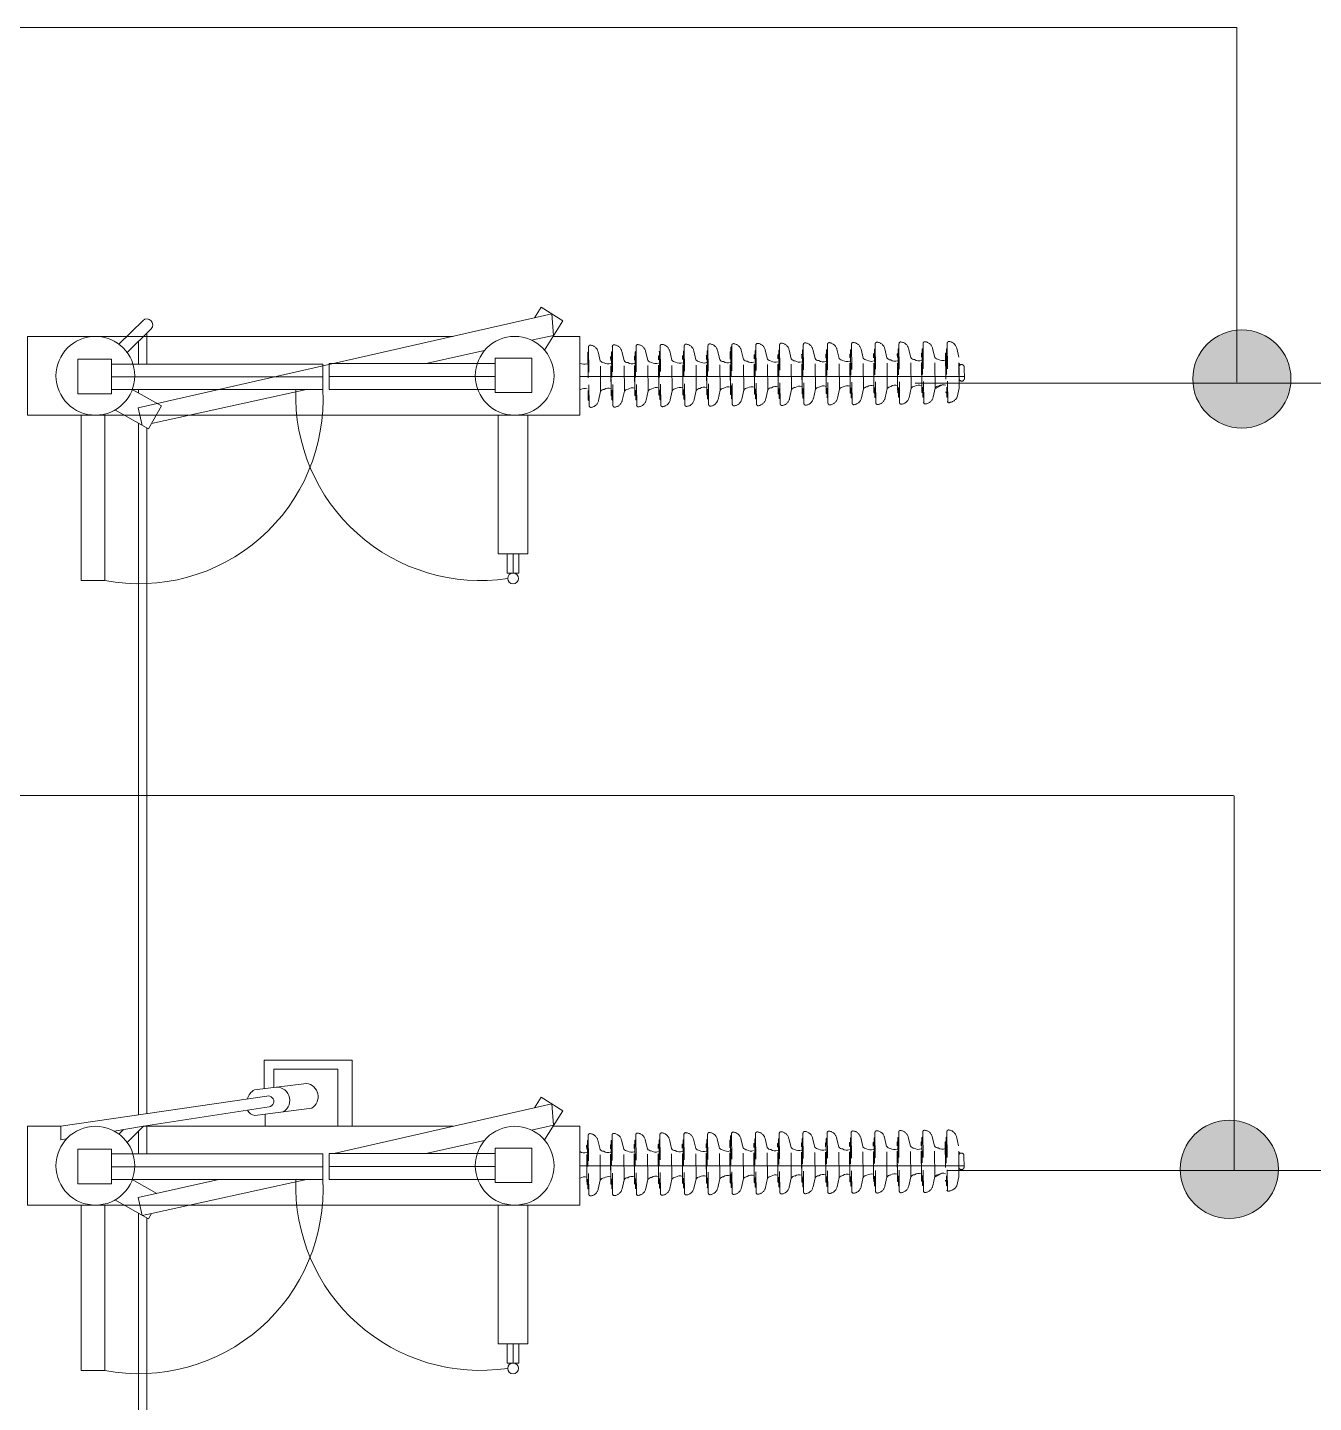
# Model space of a CAD drawing. Header units: inches. Extents: x 3989 to 4711, y 2881 to 3348.
# Drawn here: x 4265.39 to 4290.75, y 3042.02 to 3069.14 of the extents above; entities that cross this region are included whole.
import ezdxf

# ---------------------------------------------------------------- set-up
doc = ezdxf.new("R2010")
doc.units = ezdxf.units.IN
doc.header["$MEASUREMENT"] = 0
doc.linetypes.add('DASHED', pattern=[0.75, 0.5, -0.25])
doc.layers.add('COTAS', color=4, linetype='Continuous')
doc.layers.add('medidas', color=3, linetype='Continuous')

# ---------------------------------------------------------------- blocks, each defined once
blk = doc.blocks.new('*U13')
at = {"color": 0, "linetype": 'DASHED', "lineweight": 0}
for p, q in [((-210.111, -90.299), (-210.155, -90.478)), ((-209.923, -90.203), (-209.935, -91.363)), ((-209.923, -90.209), (-209.935, -91.369)), ((-209.907, -90.321), (-209.917, -91.258)), ((-209.636, -90.304), (-209.68, -90.483)), ((-209.448, -90.208), (-209.46, -91.368)), ((-209.441, -90.311), (-209.449, -90.31)), ((-209.432, -90.319), (-209.441, -91.256)), ((-209.161, -90.308), (-209.204, -90.487)), ((-208.973, -90.212), (-208.985, -91.372)), ((-208.965, -90.315), (-208.974, -90.315)), ((-208.957, -90.324), (-208.966, -91.261)), ((-208.692, -90.313), (-208.736, -90.492)), ((-208.505, -90.217), (-208.516, -91.377)), ((-208.497, -90.32), (-208.506, -90.32)), ((-208.224, -90.318), (-208.268, -90.497)), ((-208.036, -90.222), (-208.048, -91.382)), ((-207.749, -90.323), (-207.793, -90.502)), ((-207.561, -90.227), (-207.573, -91.387)), ((-207.086, -90.231), (-207.098, -91.391)), ((-206.618, -90.236), (-206.63, -91.396)), ((-206.15, -90.241), (-206.161, -91.401)), ((-206.15, -90.241), (-206.161, -91.401)), ((-205.675, -90.246), (-205.686, -91.405)), ((-205.675, -90.246), (-205.686, -91.405)), ((-205.666, -90.277), (-205.675, -90.277)), ((-205.658, -90.286), (-205.667, -91.223)), ((-205.206, -90.251), (-205.218, -91.411)), ((-204.738, -90.255), (-204.75, -91.415)), ((-204.263, -90.26), (-204.275, -91.42)), ((-203.788, -90.265), (-203.8, -91.425)), ((-203.32, -90.27), (-203.331, -91.43)), ((-202.851, -90.275), (-202.863, -91.434)), ((-210.161, -91.09), (-210.155, -90.478)), ((-209.891, -90.409), (-209.898, -91.17)), ((-209.686, -91.088), (-209.68, -90.483)), ((-209.424, -90.399), (-209.433, -90.399)), ((-209.422, -91.084), (-209.416, -90.479)), ((-209.211, -91.092), (-209.204, -90.487)), ((-208.949, -90.403), (-208.958, -90.403)), ((-208.947, -91.088), (-208.941, -90.483)), ((-208.742, -91.097), (-208.736, -90.492)), ((-208.489, -90.329), (-208.498, -91.266)), ((-208.481, -90.408), (-208.489, -90.408)), ((-208.479, -91.093), (-208.473, -90.488)), ((-208.274, -91.102), (-208.268, -90.497)), ((-208.029, -90.325), (-208.038, -90.325)), ((-208.02, -90.334), (-208.03, -91.271)), ((-208.012, -90.413), (-208.021, -90.413)), ((-208.011, -91.098), (-208.005, -90.493)), ((-207.799, -91.107), (-207.793, -90.502)), ((-207.554, -90.33), (-207.562, -90.33)), ((-207.545, -90.338), (-207.555, -91.275)), ((-207.537, -90.418), (-207.546, -90.418)), ((-207.536, -91.103), (-207.53, -90.498)), ((-207.324, -91.111), (-207.318, -90.506)), ((-207.274, -90.327), (-207.318, -90.506)), ((-207.079, -90.334), (-207.087, -90.334)), ((-207.07, -90.343), (-207.08, -91.28)), ((-207.062, -90.423), (-207.071, -90.422)), ((-207.061, -91.107), (-207.054, -90.502)), ((-206.855, -91.117), (-206.849, -90.511)), ((-206.806, -90.333), (-206.849, -90.511)), ((-206.61, -90.339), (-206.619, -90.339)), ((-206.602, -90.348), (-206.611, -91.285)), ((-206.594, -90.428), (-206.603, -90.428)), ((-206.592, -91.113), (-206.586, -90.508)), ((-206.387, -91.121), (-206.381, -90.516)), ((-206.337, -90.337), (-206.381, -90.516)), ((-206.142, -90.344), (-206.151, -90.344)), ((-206.134, -90.353), (-206.143, -91.29)), ((-206.134, -90.353), (-206.143, -91.29)), ((-206.124, -91.117), (-206.118, -90.512)), ((-205.912, -91.126), (-205.906, -90.521)), ((-205.862, -90.342), (-205.906, -90.521)), ((-205.658, -90.357), (-205.668, -91.294)), ((-205.649, -91.122), (-205.643, -90.517)), ((-205.444, -91.131), (-205.438, -90.526)), ((-205.394, -90.347), (-205.438, -90.526)), ((-205.199, -90.354), (-205.207, -90.353)), ((-205.19, -90.362), (-205.2, -91.299)), ((-205.182, -90.442), (-205.191, -90.442)), ((-205.181, -91.127), (-205.174, -90.522)), ((-204.976, -91.136), (-204.969, -90.531)), ((-204.926, -90.352), (-204.969, -90.531)), ((-204.73, -90.358), (-204.739, -90.358)), ((-204.722, -90.367), (-204.731, -91.304)), ((-204.714, -90.447), (-204.723, -90.447)), ((-204.712, -91.132), (-204.706, -90.527)), ((-204.5, -91.14), (-204.494, -90.535)), ((-204.451, -90.356), (-204.494, -90.535)), ((-204.255, -90.363), (-204.264, -90.363)), ((-204.247, -90.372), (-204.256, -91.309)), ((-204.239, -90.452), (-204.248, -90.451)), ((-204.237, -91.136), (-204.231, -90.531)), ((-204.025, -91.145), (-204.019, -90.54)), ((-203.976, -90.361), (-204.019, -90.54)), ((-203.78, -90.368), (-203.789, -90.368)), ((-203.772, -90.376), (-203.781, -91.313)), ((-203.764, -90.456), (-203.772, -90.456)), ((-203.762, -91.141), (-203.756, -90.536)), ((-203.557, -91.15), (-203.551, -90.545)), ((-203.507, -90.366), (-203.551, -90.545)), ((-203.312, -90.373), (-203.321, -90.373)), ((-203.303, -90.381), (-203.313, -91.318)), ((-203.296, -90.461), (-203.304, -90.461)), ((-203.294, -91.146), (-203.288, -90.541)), ((-203.089, -91.155), (-203.083, -90.55)), ((-203.039, -90.371), (-203.083, -90.55)), ((-202.844, -90.377), (-202.852, -90.377)), ((-202.835, -90.386), (-202.845, -91.323)), ((-210.26, -90.681), (-210.262, -90.904)), ((-210.157, -90.682), (-210.159, -90.906)), ((-209.894, -90.678), (-209.896, -90.902)), ((-209.418, -90.676), (-209.421, -90.9)), ((-208.943, -90.681), (-208.945, -90.904)), ((-208.475, -90.686), (-208.477, -90.909)), ((-208.007, -90.691), (-208.009, -90.914)), ((-207.532, -90.695), (-207.534, -90.919)), ((-207.056, -90.7), (-207.059, -90.923)), ((-206.588, -90.705), (-206.59, -90.928)), ((-206.12, -90.71), (-206.122, -90.933)), ((-205.645, -90.714), (-205.647, -90.938)), ((-205.176, -90.719), (-205.179, -90.943)), ((-204.708, -90.724), (-204.71, -90.948)), ((-204.233, -90.729), (-204.235, -90.952)), ((-203.758, -90.733), (-203.76, -90.957)), ((-203.29, -90.738), (-203.292, -90.962)), ((-210.121, -91.269), (-210.161, -91.09)), ((-209.646, -91.268), (-209.686, -91.088)), ((-209.171, -91.272), (-209.211, -91.092)), ((-208.702, -91.277), (-208.742, -91.097)), ((-208.234, -91.282), (-208.274, -91.102)), ((-207.759, -91.287), (-207.799, -91.107)), ((-207.284, -91.291), (-207.324, -91.111)), ((-206.815, -91.296), (-206.855, -91.117)), ((-206.347, -91.301), (-206.387, -91.121)), ((-205.872, -91.305), (-205.912, -91.126)), ((-205.404, -91.311), (-205.444, -91.131)), ((-204.936, -91.315), (-204.976, -91.136)), ((-209.925, -91.267), (-209.934, -91.267)), ((-209.907, -91.179), (-209.916, -91.179)), ((-209.45, -91.265), (-209.459, -91.265)), ((-209.432, -91.177), (-209.441, -91.177)), ((-208.975, -91.269), (-208.984, -91.269)), ((-208.957, -91.181), (-208.966, -91.181)), ((-208.507, -91.274), (-208.515, -91.274)), ((-208.489, -91.186), (-208.497, -91.186)), ((-208.039, -91.279), (-208.047, -91.279)), ((-208.02, -91.191), (-208.029, -91.191)), ((-207.563, -91.284), (-207.572, -91.284)), ((-207.545, -91.196), (-207.554, -91.196)), ((-207.088, -91.288), (-207.097, -91.288)), ((-207.07, -91.2), (-207.079, -91.2)), ((-206.62, -91.294), (-206.629, -91.293)), ((-206.602, -91.206), (-206.61, -91.205)), ((-206.152, -91.298), (-206.16, -91.298)), ((-206.134, -91.21), (-206.142, -91.21)), ((-205.677, -91.303), (-205.685, -91.303)), ((-205.658, -91.215), (-205.667, -91.215)), ((-205.208, -91.308), (-205.217, -91.308)), ((-205.19, -91.22), (-205.199, -91.22)), ((-204.74, -91.313), (-204.749, -91.313)), ((-204.722, -91.225), (-204.731, -91.225)), ((-204.46, -91.32), (-204.5, -91.14)), ((-204.265, -91.317), (-204.274, -91.317)), ((-204.247, -91.229), (-204.255, -91.229)), ((-203.985, -91.325), (-204.025, -91.145)), ((-203.79, -91.322), (-203.798, -91.322)), ((-203.772, -91.234), (-203.78, -91.234)), ((-203.517, -91.33), (-203.557, -91.15)), ((-203.322, -91.327), (-203.33, -91.327)), ((-203.303, -91.239), (-203.312, -91.239)), ((-203.049, -91.334), (-203.089, -91.155)), ((-202.853, -91.332), (-202.862, -91.332)), ((-202.835, -91.244), (-202.844, -91.244)), ((-209.917, -105.758), (-209.929, -106.918)), ((-209.918, -105.764), (-209.929, -106.924)), ((-209.442, -105.763), (-209.454, -106.923)), ((-208.967, -105.767), (-208.979, -106.927)), ((-208.499, -105.772), (-208.511, -106.932)), ((-208.031, -105.777), (-208.042, -106.937)), ((-207.556, -105.782), (-207.567, -106.942)), ((-210.155, -106.645), (-210.149, -106.033)), ((-210.105, -105.854), (-210.149, -106.033)), ((-209.901, -105.876), (-209.911, -106.813)), ((-209.885, -105.964), (-209.893, -106.725)), ((-209.68, -106.643), (-209.674, -106.038)), ((-209.63, -105.859), (-209.674, -106.038)), ((-209.435, -105.866), (-209.443, -105.865)), ((-209.426, -105.874), (-209.436, -106.811)), ((-209.418, -105.954), (-209.427, -105.954)), ((-209.417, -106.639), (-209.41, -106.034)), ((-209.205, -106.647), (-209.199, -106.042)), ((-209.155, -105.863), (-209.199, -106.042)), ((-208.96, -105.87), (-208.968, -105.87)), ((-208.951, -105.879), (-208.961, -106.816)), ((-208.943, -105.958), (-208.952, -105.958)), ((-208.941, -106.643), (-208.935, -106.038)), ((-208.736, -106.652), (-208.73, -106.047)), ((-208.687, -105.868), (-208.73, -106.047)), ((-208.491, -105.875), (-208.5, -105.875)), ((-208.483, -105.884), (-208.492, -106.821)), ((-208.475, -105.963), (-208.484, -105.963)), ((-208.473, -106.648), (-208.467, -106.043)), ((-208.268, -106.657), (-208.262, -106.052)), ((-208.218, -105.873), (-208.262, -106.052)), ((-208.023, -105.88), (-208.032, -105.88)), ((-208.015, -105.889), (-208.024, -106.826)), ((-208.007, -105.968), (-208.015, -105.968)), ((-208.005, -106.653), (-207.999, -106.048)), ((-207.743, -105.878), (-207.787, -106.057)), ((-207.548, -105.885), (-207.557, -105.885)), ((-207.539, -105.893), (-207.549, -106.83)), ((-207.532, -105.973), (-207.54, -105.973)), ((-207.53, -106.658), (-207.524, -106.053)), ((-207.268, -105.882), (-207.312, -106.061)), ((-207.08, -105.786), (-207.092, -106.946)), ((-207.073, -105.889), (-207.081, -105.889)), ((-207.064, -105.898), (-207.074, -106.835)), ((-207.056, -105.978), (-207.065, -105.977)), ((-206.8, -105.888), (-206.844, -106.066)), ((-206.612, -105.791), (-206.624, -106.951)), ((-206.605, -105.894), (-206.613, -105.894)), ((-206.596, -105.903), (-206.605, -106.84)), ((-206.588, -105.983), (-206.597, -105.983)), ((-206.332, -105.892), (-206.375, -106.071)), ((-206.144, -105.796), (-206.156, -106.956)), ((-206.144, -105.796), (-206.156, -106.956)), ((-206.136, -105.899), (-206.145, -105.899)), ((-206.128, -105.908), (-206.137, -106.845)), ((-206.128, -105.908), (-206.137, -106.845)), ((-205.857, -105.897), (-205.9, -106.076)), ((-205.669, -105.801), (-205.681, -106.96)), ((-205.669, -105.801), (-205.681, -106.96)), ((-205.66, -105.832), (-205.669, -105.832)), ((-205.653, -105.912), (-205.662, -106.849)), ((-205.652, -105.841), (-205.661, -106.778)), ((-205.388, -105.902), (-205.432, -106.081)), ((-205.2, -105.806), (-205.212, -106.966)), ((-205.193, -105.909), (-205.202, -105.908)), ((-205.184, -105.917), (-205.194, -106.854)), ((-205.177, -105.997), (-205.185, -105.997)), ((-204.92, -105.907), (-204.964, -106.086)), ((-204.732, -105.81), (-204.744, -106.97)), ((-204.725, -105.913), (-204.733, -105.913)), ((-204.716, -105.922), (-204.726, -106.859)), ((-204.708, -106.002), (-204.717, -106.002)), ((-204.445, -105.911), (-204.489, -106.09)), ((-204.257, -105.815), (-204.269, -106.975)), ((-204.249, -105.918), (-204.258, -105.918)), ((-204.241, -105.927), (-204.25, -106.864)), ((-204.233, -106.006), (-204.242, -106.006)), ((-203.97, -105.916), (-204.013, -106.095)), ((-203.782, -105.82), (-203.794, -106.98)), ((-203.774, -105.923), (-203.783, -105.923)), ((-203.766, -105.931), (-203.775, -106.868)), ((-203.758, -106.011), (-203.767, -106.011)), ((-203.501, -105.921), (-203.545, -106.1)), ((-203.314, -105.825), (-203.325, -106.985)), ((-203.306, -105.928), (-203.315, -105.928)), ((-203.298, -105.936), (-203.307, -106.873)), ((-203.29, -106.016), (-203.298, -106.016)), ((-203.033, -105.926), (-203.077, -106.105)), ((-202.845, -105.83), (-202.857, -106.989)), ((-202.838, -105.932), (-202.846, -105.932)), ((-202.829, -105.941), (-202.839, -106.878)), ((-202.821, -106.021), (-202.83, -106.021)), ((-210.254, -106.236), (-210.257, -106.459)), ((-210.151, -106.237), (-210.153, -106.46)), ((-209.888, -106.233), (-209.89, -106.457)), ((-209.412, -106.231), (-209.415, -106.455)), ((-208.937, -106.236), (-208.94, -106.459)), ((-208.469, -106.241), (-208.471, -106.464)), ((-208.001, -106.245), (-208.003, -106.469)), ((-207.793, -106.662), (-207.787, -106.057)), ((-207.526, -106.25), (-207.528, -106.474)), ((-207.318, -106.666), (-207.312, -106.061)), ((-207.055, -106.662), (-207.049, -106.057)), ((-207.051, -106.255), (-207.053, -106.478)), ((-206.85, -106.672), (-206.844, -106.066)), ((-206.586, -106.668), (-206.58, -106.062)), ((-206.582, -106.26), (-206.585, -106.483)), ((-206.381, -106.676), (-206.375, -106.071)), ((-206.118, -106.672), (-206.112, -106.067)), ((-206.114, -106.265), (-206.116, -106.488)), ((-205.906, -106.681), (-205.9, -106.076)), ((-205.643, -106.677), (-205.637, -106.072)), ((-205.639, -106.269), (-205.641, -106.493)), ((-205.438, -106.686), (-205.432, -106.081)), ((-205.175, -106.682), (-205.169, -106.077)), ((-205.171, -106.274), (-205.173, -106.498)), ((-204.97, -106.691), (-204.964, -106.086)), ((-204.707, -106.687), (-204.7, -106.082)), ((-204.702, -106.279), (-204.705, -106.503)), ((-204.495, -106.695), (-204.489, -106.09)), ((-204.231, -106.691), (-204.225, -106.086)), ((-204.227, -106.284), (-204.23, -106.507)), ((-204.019, -106.7), (-204.013, -106.095)), ((-203.756, -106.696), (-203.75, -106.091)), ((-203.752, -106.288), (-203.754, -106.512)), ((-203.551, -106.705), (-203.545, -106.1)), ((-203.288, -106.701), (-203.282, -106.096)), ((-203.284, -106.293), (-203.286, -106.517)), ((-203.083, -106.71), (-203.077, -106.105)), ((-202.82, -106.706), (-202.814, -106.101)), ((-202.816, -106.298), (-202.818, -106.522)), ((-210.115, -106.824), (-210.155, -106.645)), ((-209.92, -106.822), (-209.928, -106.822)), ((-209.901, -106.734), (-209.91, -106.734)), ((-209.64, -106.823), (-209.68, -106.643)), ((-209.444, -106.82), (-209.453, -106.82)), ((-209.426, -106.732), (-209.435, -106.732)), ((-209.165, -106.827), (-209.205, -106.647)), ((-208.969, -106.824), (-208.978, -106.824)), ((-208.951, -106.736), (-208.96, -106.736)), ((-208.696, -106.832), (-208.736, -106.652)), ((-208.501, -106.829), (-208.51, -106.829)), ((-208.483, -106.741), (-208.491, -106.741)), ((-208.228, -106.837), (-208.268, -106.657)), ((-208.033, -106.834), (-208.041, -106.834)), ((-208.015, -106.746), (-208.023, -106.746)), ((-207.753, -106.842), (-207.793, -106.662)), ((-207.558, -106.839), (-207.566, -106.839)), ((-207.539, -106.751), (-207.548, -106.751)), ((-207.278, -106.846), (-207.318, -106.666)), ((-207.082, -106.843), (-207.091, -106.843)), ((-207.064, -106.755), (-207.073, -106.755)), ((-206.81, -106.851), (-206.85, -106.672)), ((-206.614, -106.849), (-206.623, -106.848)), ((-206.596, -106.761), (-206.605, -106.76)), ((-206.341, -106.856), (-206.381, -106.676)), ((-206.146, -106.853), (-206.155, -106.853)), ((-206.128, -106.765), (-206.136, -106.765)), ((-205.866, -106.86), (-205.906, -106.681)), ((-205.671, -106.858), (-205.679, -106.858)), ((-205.653, -106.77), (-205.661, -106.77)), ((-205.398, -106.866), (-205.438, -106.686)), ((-205.203, -106.863), (-205.211, -106.863)), ((-205.184, -106.775), (-205.193, -106.775)), ((-204.93, -106.87), (-204.97, -106.691)), ((-204.734, -106.868), (-204.743, -106.868)), ((-204.716, -106.78), (-204.725, -106.78)), ((-204.455, -106.875), (-204.495, -106.695)), ((-204.241, -106.784), (-204.25, -106.784)), ((-203.979, -106.88), (-204.019, -106.7)), ((-203.766, -106.789), (-203.774, -106.789)), ((-203.511, -106.885), (-203.551, -106.705)), ((-203.298, -106.794), (-203.306, -106.794)), ((-203.043, -106.889), (-203.083, -106.71)), ((-202.829, -106.799), (-202.838, -106.799)), ((-204.259, -106.872), (-204.268, -106.872)), ((-203.784, -106.877), (-203.793, -106.877)), ((-203.316, -106.882), (-203.324, -106.882)), ((-202.848, -106.887), (-202.856, -106.887))]:
    blk.add_line(p, q, dxfattribs=at)
at = {"color": 0, "lineweight": 0}
for p, q in [((-209.416, -90.408), (-209.416, -90.479)), ((-208.94, -90.412), (-208.941, -90.483)), ((-208.472, -90.417), (-208.473, -90.488)), ((-208.004, -90.422), (-208.005, -90.493)), ((-207.529, -90.427), (-207.53, -90.498)), ((-207.054, -90.431), (-207.054, -90.502)), ((-206.585, -90.436), (-206.586, -90.508)), ((-206.117, -90.441), (-206.118, -90.512)), ((-205.642, -90.446), (-205.643, -90.517)), ((-205.641, -90.374), (-205.642, -90.446)), ((-205.174, -90.451), (-205.174, -90.522)), ((-204.705, -90.455), (-204.706, -90.527)), ((-204.23, -90.46), (-204.231, -90.531)), ((-203.755, -90.465), (-203.756, -90.536)), ((-203.287, -90.47), (-203.288, -90.541)), ((-209.832, -91.021), (-209.683, -91.1)), ((-209.422, -91.084), (-209.423, -91.168)), ((-208.947, -91.088), (-208.948, -91.173)), ((-208.479, -91.093), (-208.48, -91.178)), ((-208.011, -91.098), (-208.012, -91.183)), ((-207.536, -91.103), (-207.537, -91.187)), ((-207.061, -91.107), (-207.061, -91.192)), ((-206.592, -91.113), (-206.593, -91.197)), ((-206.124, -91.117), (-206.125, -91.202)), ((-205.649, -91.122), (-205.65, -91.206)), ((-205.181, -91.127), (-205.181, -91.211)), ((-204.712, -91.132), (-204.713, -91.216)), ((-204.237, -91.136), (-204.238, -91.221)), ((-203.762, -91.141), (-203.763, -91.225)), ((-203.294, -91.146), (-203.295, -91.23)), ((-209.41, -105.963), (-209.41, -106.034)), ((-208.935, -105.967), (-208.935, -106.038)), ((-208.466, -105.972), (-208.467, -106.043)), ((-207.998, -105.977), (-207.999, -106.048)), ((-207.523, -105.982), (-207.524, -106.053)), ((-207.048, -105.986), (-207.049, -106.057)), ((-206.58, -105.991), (-206.58, -106.062)), ((-206.111, -105.996), (-206.112, -106.067)), ((-205.636, -106.001), (-205.637, -106.072)), ((-205.635, -105.929), (-205.636, -106.001)), ((-205.168, -106.006), (-205.169, -106.077)), ((-204.7, -106.01), (-204.7, -106.082)), ((-204.225, -106.015), (-204.225, -106.086)), ((-203.749, -106.02), (-203.75, -106.091)), ((-203.281, -106.025), (-203.282, -106.096)), ((-202.813, -106.03), (-202.814, -106.101)), ((-209.826, -106.576), (-209.677, -106.655)), ((-209.417, -106.639), (-209.417, -106.723)), ((-208.941, -106.643), (-208.942, -106.728)), ((-208.473, -106.648), (-208.474, -106.733)), ((-208.005, -106.653), (-208.006, -106.738)), ((-207.53, -106.658), (-207.531, -106.742)), ((-207.055, -106.662), (-207.056, -106.747)), ((-206.586, -106.668), (-206.587, -106.752)), ((-206.118, -106.672), (-206.119, -106.757)), ((-205.643, -106.677), (-205.644, -106.761)), ((-205.175, -106.682), (-205.176, -106.766)), ((-204.707, -106.687), (-204.707, -106.771)), ((-204.231, -106.691), (-204.232, -106.776)), ((-203.756, -106.696), (-203.757, -106.78)), ((-203.288, -106.701), (-203.289, -106.785)), ((-202.82, -106.706), (-202.821, -106.79))]:
    blk.add_line(p, q, dxfattribs=at)
for points in [[(-210.177, -90.633), (-210.156, -90.594)], [(-210.171, -106.188), (-210.15, -106.149)]]:
    blk.add_lwpolyline(points, dxfattribs=at)
at = {"color": 0, "linetype": 'DASHED', "lineweight": 0}
for centre, radius, start, end in [((-209.943, -90.34), 0.173, 96.1367, 166.2887), ((-209.958, -90.203), 0.0346, 359.4188, 96.1367), ((-209.916, -90.32), 0.00864, 359.4188, 89.4188), ((-209.468, -90.345), 0.173, 96.1367, 166.2887), ((-209.483, -90.207), 0.0346, 359.4188, 96.1367), ((-209.441, -90.319), 0.00864, 359.4188, 89.4188), ((-208.993, -90.349), 0.173, 96.1367, 166.2887), ((-209.008, -90.212), 0.0346, 359.4188, 96.1367), ((-208.965, -90.324), 0.00864, 359.4188, 89.4188), ((-208.525, -90.354), 0.173, 96.1367, 166.2887), ((-208.539, -90.217), 0.0346, 359.4188, 96.1367), ((-208.497, -90.329), 0.00864, 359.4188, 89.4188), ((-208.056, -90.359), 0.173, 96.1367, 166.2887), ((-208.071, -90.222), 0.0346, 359.4188, 96.1367), ((-207.581, -90.364), 0.173, 96.1367, 166.2887), ((-207.596, -90.226), 0.0346, 359.4188, 96.1367), ((-207.106, -90.368), 0.173, 96.1367, 166.2887), ((-207.121, -90.231), 0.0346, 359.4188, 96.1367), ((-206.638, -90.374), 0.173, 96.1367, 166.2887), ((-206.653, -90.236), 0.0346, 359.4188, 96.1367), ((-206.169, -90.378), 0.173, 96.1367, 166.2887), ((-206.184, -90.241), 0.0346, 359.4188, 96.1367), ((-205.694, -90.383), 0.173, 96.1367, 166.2887), ((-205.709, -90.245), 0.0346, 359.4188, 96.1367), ((-205.666, -90.286), 0.00864, 359.4188, 89.4188), ((-205.226, -90.388), 0.173, 96.1367, 166.2887), ((-205.241, -90.25), 0.0346, 359.4188, 96.1367), ((-204.758, -90.393), 0.173, 96.1367, 166.2887), ((-204.773, -90.255), 0.0346, 359.4188, 96.1367), ((-204.283, -90.397), 0.173, 96.1367, 166.2887), ((-204.297, -90.26), 0.0346, 359.4188, 96.1367), ((-203.808, -90.402), 0.173, 96.1367, 166.2887), ((-203.822, -90.264), 0.0346, 359.4188, 96.1367), ((-203.339, -90.407), 0.173, 96.1367, 166.2887), ((-203.354, -90.269), 0.0346, 359.4188, 96.1367), ((-202.871, -90.412), 0.173, 96.1367, 166.2887), ((-202.886, -90.274), 0.0346, 359.4188, 96.1367), ((-209.899, -90.409), 0.00864, 359.4188, 89.4188), ((-209.424, -90.408), 0.00864, 359.4188, 89.4188), ((-208.949, -90.412), 0.00864, 359.4188, 89.4188), ((-208.481, -90.417), 0.00864, 359.4188, 89.4188), ((-208.029, -90.334), 0.00864, 359.4188, 89.4188), ((-208.013, -90.422), 0.00864, 359.4188, 89.4188), ((-207.554, -90.338), 0.00864, 359.4188, 89.4188), ((-207.537, -90.427), 0.00864, 359.4188, 89.4188), ((-207.079, -90.343), 0.00864, 359.4188, 89.4188), ((-207.062, -90.431), 0.00864, 359.4188, 89.4188), ((-206.61, -90.348), 0.00864, 359.4188, 89.4188), ((-206.594, -90.436), 0.00864, 359.4188, 89.4188), ((-206.142, -90.353), 0.00864, 359.4188, 89.4188), ((-206.126, -90.441), 0.00864, 359.4188, 89.4188), ((-205.65, -90.374), 0.00864, 359.4188, 89.4188), ((-205.199, -90.362), 0.00864, 359.4188, 89.4188), ((-205.182, -90.451), 0.00864, 359.4188, 89.4188), ((-204.731, -90.367), 0.00864, 359.4188, 89.4188), ((-204.714, -90.455), 0.00864, 359.4188, 89.4188), ((-204.255, -90.372), 0.00864, 359.4188, 89.4188), ((-204.239, -90.46), 0.00864, 359.4188, 89.4188), ((-203.78, -90.376), 0.00864, 359.4188, 89.4188), ((-203.764, -90.465), 0.00864, 359.4188, 89.4188), ((-203.312, -90.381), 0.00864, 359.4188, 89.4188), ((-203.296, -90.47), 0.00864, 359.4188, 89.4188), ((-202.844, -90.386), 0.00864, 359.4188, 89.4188), ((-210.208, -90.675), 0.0522, 352.1235, 186.7141), ((-210.211, -90.898), 0.0522, 172.1235, 6.7141), ((-209.939, -91.164), 0.21, 210.153, 260.354), ((-209.956, -91.342), 0.0346, 237.726, 334.4439), ((-209.925, -91.258), 0.00864, 269.4188, 359.4188), ((-209.907, -91.17), 0.00864, 269.4188, 359.4188), ((-209.477, -91.23), 0.173, 192.5488, 262.7008), ((-209.494, -91.367), 0.0346, 262.7008, 359.4188), ((-209.45, -91.256), 0.00864, 269.4188, 359.4188), ((-209.432, -91.168), 0.00864, 269.4188, 359.4188), ((-209.002, -91.234), 0.173, 192.5488, 262.7008), ((-209.019, -91.372), 0.0346, 262.7008, 359.4188), ((-208.975, -91.261), 0.00864, 269.4188, 359.4188), ((-208.957, -91.173), 0.00864, 269.4188, 359.4188), ((-208.534, -91.24), 0.173, 192.5488, 262.7008), ((-208.551, -91.377), 0.0346, 262.7008, 359.4188), ((-208.507, -91.266), 0.00864, 269.4188, 359.4188), ((-208.489, -91.178), 0.00864, 269.4188, 359.4188), ((-208.065, -91.244), 0.173, 192.5488, 262.7008), ((-208.083, -91.382), 0.0346, 262.7008, 359.4188), ((-208.038, -91.271), 0.00864, 269.4188, 359.4188), ((-208.02, -91.183), 0.00864, 269.4188, 359.4188), ((-207.59, -91.249), 0.173, 192.5488, 262.7008), ((-207.608, -91.386), 0.0346, 262.7008, 359.4188), ((-207.563, -91.275), 0.00864, 269.4188, 359.4188), ((-207.545, -91.187), 0.00864, 269.4188, 359.4188), ((-207.115, -91.254), 0.173, 192.5488, 262.7008), ((-207.133, -91.391), 0.0346, 262.7008, 359.4188), ((-207.088, -91.28), 0.00864, 269.4188, 359.4188), ((-207.07, -91.192), 0.00864, 269.4188, 359.4188), ((-206.647, -91.259), 0.173, 192.5488, 262.7008), ((-206.664, -91.396), 0.0346, 262.7008, 359.4188), ((-206.62, -91.285), 0.00864, 269.4188, 359.4188), ((-206.602, -91.197), 0.00864, 269.4188, 359.4188), ((-206.178, -91.263), 0.173, 192.5488, 262.7008), ((-206.196, -91.401), 0.0346, 262.7008, 359.4188), ((-206.152, -91.29), 0.00864, 269.4188, 359.4188), ((-206.133, -91.202), 0.00864, 269.4188, 359.4188), ((-205.703, -91.268), 0.173, 192.5488, 262.7008), ((-205.721, -91.405), 0.0346, 262.7008, 359.4188), ((-205.677, -91.294), 0.00864, 269.4188, 359.4188), ((-205.658, -91.206), 0.00864, 269.4188, 359.4188), ((-205.235, -91.273), 0.173, 192.5488, 262.7008), ((-205.208, -91.299), 0.00864, 269.4188, 359.4188), ((-205.19, -91.211), 0.00864, 269.4188, 359.4188), ((-204.767, -91.278), 0.173, 192.5488, 262.7008), ((-204.74, -91.304), 0.00864, 269.4188, 359.4188), ((-204.722, -91.216), 0.00864, 269.4188, 359.4188), ((-204.292, -91.283), 0.173, 192.5488, 262.7008), ((-204.265, -91.309), 0.00864, 269.4188, 359.4188), ((-204.247, -91.221), 0.00864, 269.4188, 359.4188), ((-203.817, -91.287), 0.173, 192.5488, 262.7008), ((-203.79, -91.313), 0.00864, 269.4188, 359.4188), ((-203.772, -91.225), 0.00864, 269.4188, 359.4188), ((-203.348, -91.292), 0.173, 192.5488, 262.7008), ((-203.321, -91.318), 0.00864, 269.4188, 359.4188), ((-203.303, -91.23), 0.00864, 269.4188, 359.4188), ((-202.88, -91.297), 0.173, 192.5488, 262.7008), ((-202.853, -91.323), 0.00864, 269.4188, 359.4188), ((-205.253, -91.41), 0.0346, 262.7008, 359.4188), ((-204.784, -91.415), 0.0346, 262.7008, 359.4188), ((-204.309, -91.42), 0.0346, 262.7008, 359.4188), ((-203.834, -91.424), 0.0346, 262.7008, 359.4188), ((-203.366, -91.429), 0.0346, 262.7008, 359.4188), ((-202.898, -91.434), 0.0346, 262.7008, 359.4188), ((-209.937, -105.895), 0.173, 96.1367, 166.2887), ((-209.952, -105.757), 0.0346, 359.4188, 96.1367), ((-209.462, -105.9), 0.173, 96.1367, 166.2887), ((-209.477, -105.762), 0.0346, 359.4188, 96.1367), ((-208.987, -105.904), 0.173, 96.1367, 166.2887), ((-209.002, -105.767), 0.0346, 359.4188, 96.1367), ((-208.519, -105.909), 0.173, 96.1367, 166.2887), ((-208.534, -105.772), 0.0346, 359.4188, 96.1367), ((-208.05, -105.914), 0.173, 96.1367, 166.2887), ((-208.065, -105.777), 0.0346, 359.4188, 96.1367), ((-207.575, -105.919), 0.173, 96.1367, 166.2887), ((-207.59, -105.781), 0.0346, 359.4188, 96.1367), ((-207.1, -105.923), 0.173, 96.1367, 166.2887), ((-207.115, -105.786), 0.0346, 359.4188, 96.1367), ((-206.632, -105.929), 0.173, 96.1367, 166.2887), ((-206.647, -105.791), 0.0346, 359.4188, 96.1367), ((-206.164, -105.933), 0.173, 96.1367, 166.2887), ((-206.178, -105.796), 0.0346, 359.4188, 96.1367), ((-205.689, -105.938), 0.173, 96.1367, 166.2887), ((-205.703, -105.8), 0.0346, 359.4188, 96.1367), ((-205.22, -105.943), 0.173, 96.1367, 166.2887), ((-205.235, -105.805), 0.0346, 359.4188, 96.1367), ((-204.752, -105.948), 0.173, 96.1367, 166.2887), ((-204.767, -105.81), 0.0346, 359.4188, 96.1367), ((-204.277, -105.952), 0.173, 96.1367, 166.2887), ((-204.292, -105.815), 0.0346, 359.4188, 96.1367), ((-209.91, -105.875), 0.00864, 359.4188, 89.4188), ((-209.894, -105.964), 0.00864, 359.4188, 89.4188), ((-209.435, -105.874), 0.00864, 359.4188, 89.4188), ((-209.418, -105.963), 0.00864, 359.4188, 89.4188), ((-208.96, -105.879), 0.00864, 359.4188, 89.4188), ((-208.943, -105.967), 0.00864, 359.4188, 89.4188), ((-208.491, -105.884), 0.00864, 359.4188, 89.4188), ((-208.475, -105.972), 0.00864, 359.4188, 89.4188), ((-208.023, -105.888), 0.00864, 359.4188, 89.4188), ((-208.007, -105.977), 0.00864, 359.4188, 89.4188), ((-207.548, -105.893), 0.00864, 359.4188, 89.4188), ((-207.532, -105.982), 0.00864, 359.4188, 89.4188), ((-207.073, -105.898), 0.00864, 359.4188, 89.4188), ((-207.056, -105.986), 0.00864, 359.4188, 89.4188), ((-206.605, -105.903), 0.00864, 359.4188, 89.4188), ((-206.588, -105.991), 0.00864, 359.4188, 89.4188), ((-206.136, -105.908), 0.00864, 359.4188, 89.4188), ((-206.12, -105.996), 0.00864, 359.4188, 89.4188), ((-205.661, -105.841), 0.00864, 359.4188, 89.4188), ((-205.644, -105.929), 0.00864, 359.4188, 89.4188), ((-205.193, -105.917), 0.00864, 359.4188, 89.4188), ((-205.177, -106.006), 0.00864, 359.4188, 89.4188), ((-204.725, -105.922), 0.00864, 359.4188, 89.4188), ((-204.708, -106.01), 0.00864, 359.4188, 89.4188), ((-204.25, -105.927), 0.00864, 359.4188, 89.4188), ((-204.233, -106.015), 0.00864, 359.4188, 89.4188), ((-203.802, -105.957), 0.173, 96.1367, 166.2887), ((-203.817, -105.819), 0.0346, 359.4188, 96.1367), ((-203.774, -105.931), 0.00864, 359.4188, 89.4188), ((-203.758, -106.02), 0.00864, 359.4188, 89.4188), ((-203.333, -105.962), 0.173, 96.1367, 166.2887), ((-203.348, -105.824), 0.0346, 359.4188, 96.1367), ((-203.306, -105.936), 0.00864, 359.4188, 89.4188), ((-203.29, -106.025), 0.00864, 359.4188, 89.4188), ((-202.865, -105.967), 0.173, 96.1367, 166.2887), ((-202.88, -105.829), 0.0346, 359.4188, 96.1367), ((-202.838, -105.941), 0.00864, 359.4188, 89.4188), ((-202.822, -106.029), 0.00864, 359.4188, 89.4188), ((-210.203, -106.23), 0.0522, 352.1235, 186.7141), ((-210.205, -106.453), 0.0522, 172.1235, 6.7141), ((-209.933, -106.719), 0.21, 210.153, 260.354), ((-209.92, -106.813), 0.00864, 269.4188, 359.4188), ((-209.901, -106.725), 0.00864, 269.4188, 359.4188), ((-209.471, -106.785), 0.173, 192.5488, 262.7008), ((-209.444, -106.811), 0.00864, 269.4188, 359.4188), ((-209.426, -106.723), 0.00864, 269.4188, 359.4188), ((-208.996, -106.789), 0.173, 192.5488, 262.7008), ((-208.969, -106.816), 0.00864, 269.4188, 359.4188), ((-208.951, -106.728), 0.00864, 269.4188, 359.4188), ((-208.528, -106.795), 0.173, 192.5488, 262.7008), ((-208.501, -106.821), 0.00864, 269.4188, 359.4188), ((-208.483, -106.733), 0.00864, 269.4188, 359.4188), ((-208.059, -106.799), 0.173, 192.5488, 262.7008), ((-208.033, -106.826), 0.00864, 269.4188, 359.4188), ((-208.014, -106.737), 0.00864, 269.4188, 359.4188), ((-207.584, -106.804), 0.173, 192.5488, 262.7008), ((-207.558, -106.83), 0.00864, 269.4188, 359.4188), ((-207.539, -106.742), 0.00864, 269.4188, 359.4188), ((-207.109, -106.809), 0.173, 192.5488, 262.7008), ((-207.082, -106.835), 0.00864, 269.4188, 359.4188), ((-207.064, -106.747), 0.00864, 269.4188, 359.4188), ((-206.641, -106.814), 0.173, 192.5488, 262.7008), ((-206.614, -106.84), 0.00864, 269.4188, 359.4188), ((-206.596, -106.752), 0.00864, 269.4188, 359.4188), ((-206.173, -106.818), 0.173, 192.5488, 262.7008), ((-206.146, -106.845), 0.00864, 269.4188, 359.4188), ((-206.128, -106.757), 0.00864, 269.4188, 359.4188), ((-205.698, -106.823), 0.173, 192.5488, 262.7008), ((-205.671, -106.849), 0.00864, 269.4188, 359.4188), ((-205.653, -106.761), 0.00864, 269.4188, 359.4188), ((-205.229, -106.828), 0.173, 192.5488, 262.7008), ((-205.202, -106.854), 0.00864, 269.4188, 359.4188), ((-205.184, -106.766), 0.00864, 269.4188, 359.4188), ((-204.734, -106.859), 0.00864, 269.4188, 359.4188), ((-204.716, -106.771), 0.00864, 269.4188, 359.4188), ((-204.259, -106.864), 0.00864, 269.4188, 359.4188), ((-204.241, -106.776), 0.00864, 269.4188, 359.4188), ((-203.784, -106.868), 0.00864, 269.4188, 359.4188), ((-203.766, -106.78), 0.00864, 269.4188, 359.4188), ((-203.298, -106.785), 0.00864, 269.4188, 359.4188), ((-202.829, -106.79), 0.00864, 269.4188, 359.4188), ((-209.95, -106.897), 0.0346, 237.726, 334.4439), ((-209.489, -106.922), 0.0346, 262.7008, 359.4188), ((-209.014, -106.927), 0.0346, 262.7008, 359.4188), ((-208.545, -106.932), 0.0346, 262.7008, 359.4188), ((-208.077, -106.936), 0.0346, 262.7008, 359.4188), ((-207.602, -106.941), 0.0346, 262.7008, 359.4188), ((-207.127, -106.946), 0.0346, 262.7008, 359.4188), ((-206.658, -106.951), 0.0346, 262.7008, 359.4188), ((-206.19, -106.956), 0.0346, 262.7008, 359.4188), ((-205.715, -106.96), 0.0346, 262.7008, 359.4188), ((-205.247, -106.965), 0.0346, 262.7008, 359.4188), ((-204.761, -106.833), 0.173, 192.5488, 262.7008), ((-204.779, -106.97), 0.0346, 262.7008, 359.4188), ((-204.286, -106.838), 0.173, 192.5488, 262.7008), ((-204.303, -106.975), 0.0346, 262.7008, 359.4188), ((-203.811, -106.842), 0.173, 192.5488, 262.7008), ((-203.828, -106.979), 0.0346, 262.7008, 359.4188), ((-203.342, -106.847), 0.173, 192.5488, 262.7008), ((-203.36, -106.984), 0.0346, 262.7008, 359.4188), ((-203.316, -106.873), 0.00864, 269.4188, 359.4188), ((-202.874, -106.852), 0.173, 192.5488, 262.7008), ((-202.892, -106.989), 0.0346, 262.7008, 359.4188), ((-202.847, -106.878), 0.00864, 269.4188, 359.4188)]:
    blk.add_arc(centre, radius, start, end, dxfattribs=at)
at = {"color": 0, "lineweight": 0}
for centre, radius, start, end in [((-209.835, -90.393), 0.154, 248.4501, 302.5401), ((-209.757, -90.427), 0.0951, 272.6444, 324.4611), ((-209.36, -90.397), 0.154, 248.4501, 302.5401), ((-209.282, -90.432), 0.0951, 272.6444, 324.4611), ((-208.892, -90.402), 0.154, 251.1672, 302.5401), ((-208.814, -90.437), 0.0951, 272.6444, 324.4611), ((-208.424, -90.407), 0.154, 251.1672, 302.5401), ((-208.345, -90.442), 0.0951, 272.6444, 324.4611), ((-207.949, -90.412), 0.154, 248.4501, 302.5401), ((-207.87, -90.447), 0.0951, 272.6444, 324.4611), ((-207.474, -90.417), 0.154, 248.4501, 302.5401), ((-207.395, -90.451), 0.0951, 272.6444, 324.4611), ((-207.005, -90.421), 0.154, 251.1672, 302.5401), ((-206.927, -90.456), 0.0951, 272.6444, 324.4611), ((-206.537, -90.426), 0.154, 251.1672, 302.5401), ((-206.459, -90.461), 0.0951, 272.6444, 324.4611), ((-206.062, -90.43), 0.154, 251.1672, 302.5401), ((-205.983, -90.465), 0.0951, 272.6444, 324.4611), ((-205.594, -90.436), 0.154, 251.1672, 302.5401), ((-205.515, -90.47), 0.0951, 272.6444, 324.4611), ((-205.125, -90.44), 0.154, 251.1672, 302.5401), ((-205.047, -90.475), 0.0951, 272.6444, 324.4611), ((-204.65, -90.445), 0.154, 248.4501, 302.5401), ((-204.572, -90.48), 0.0951, 272.6444, 324.4611), ((-204.175, -90.45), 0.154, 248.4501, 302.5401), ((-204.097, -90.485), 0.0951, 272.6444, 324.4611), ((-203.707, -90.455), 0.154, 251.1672, 302.5401), ((-203.628, -90.49), 0.0951, 272.6444, 324.4611), ((-203.239, -90.459), 0.154, 251.1672, 302.5401), ((-203.16, -90.494), 0.0951, 272.6444, 324.4611), ((-202.77, -90.464), 0.154, 251.1672, 302.5401), ((-209.843, -91.175), 0.154, 56.2975, 110.3874), ((-209.764, -91.142), 0.0951, 34.3765, 86.1931), ((-209.368, -91.18), 0.154, 56.2975, 110.3874), ((-209.289, -91.146), 0.0951, 34.3765, 86.1931), ((-208.9, -91.184), 0.154, 56.2975, 107.6703), ((-208.821, -91.151), 0.0951, 34.3765, 86.1931), ((-208.432, -91.189), 0.154, 56.2975, 107.6703), ((-208.353, -91.156), 0.0951, 34.3765, 86.1931), ((-207.957, -91.194), 0.154, 56.2975, 110.3874), ((-207.877, -91.161), 0.0951, 34.3765, 86.1931), ((-207.481, -91.199), 0.154, 56.2975, 110.3874), ((-207.402, -91.166), 0.0951, 34.3765, 86.1931), ((-207.013, -91.204), 0.154, 56.2975, 107.6703), ((-206.934, -91.17), 0.0951, 34.3765, 86.1931), ((-206.545, -91.208), 0.154, 56.2975, 107.6703), ((-206.466, -91.175), 0.0951, 34.3765, 86.1931), ((-206.07, -91.213), 0.154, 56.2975, 110.3874), ((-205.991, -91.18), 0.0951, 34.3765, 86.1931), ((-205.602, -91.218), 0.154, 56.2975, 107.6703), ((-205.522, -91.185), 0.0951, 34.3765, 86.1931), ((-205.133, -91.223), 0.154, 56.2975, 107.6703), ((-205.054, -91.189), 0.0951, 34.3765, 86.1931), ((-204.658, -91.227), 0.154, 56.2975, 110.3874), ((-204.579, -91.194), 0.0951, 34.3765, 86.1931), ((-204.183, -91.232), 0.154, 56.2975, 110.3874), ((-204.104, -91.199), 0.0951, 34.3765, 86.1931), ((-203.715, -91.237), 0.154, 56.2975, 107.6703), ((-203.636, -91.204), 0.0951, 34.3765, 86.1931), ((-203.247, -91.242), 0.154, 56.2975, 107.6703), ((-203.167, -91.208), 0.0951, 34.3765, 86.1931), ((-202.778, -91.247), 0.154, 56.2975, 107.6703), ((-209.751, -105.982), 0.0951, 272.6444, 324.4611), ((-209.276, -105.987), 0.0951, 272.6444, 324.4611), ((-208.808, -105.992), 0.0951, 272.6444, 324.4611), ((-208.339, -105.997), 0.0951, 272.6444, 324.4611), ((-209.83, -105.948), 0.154, 248.4501, 302.5401), ((-209.355, -105.952), 0.154, 248.4501, 302.5401), ((-208.886, -105.957), 0.154, 251.1672, 302.5401), ((-208.418, -105.962), 0.154, 251.1672, 302.5401), ((-207.943, -105.967), 0.154, 248.4501, 302.5401), ((-207.864, -106.002), 0.0951, 272.6444, 324.4611), ((-207.468, -105.971), 0.154, 248.4501, 302.5401), ((-207.389, -106.006), 0.0951, 272.6444, 324.4611), ((-206.999, -105.976), 0.154, 251.1672, 302.5401), ((-206.921, -106.011), 0.0951, 272.6444, 324.4611), ((-206.531, -105.981), 0.154, 251.1672, 302.5401), ((-206.453, -106.016), 0.0951, 272.6444, 324.4611), ((-206.056, -105.985), 0.154, 251.1672, 302.5401), ((-205.978, -106.02), 0.0951, 272.6444, 324.4611), ((-205.588, -105.991), 0.154, 251.1672, 302.5401), ((-205.509, -106.025), 0.0951, 272.6444, 324.4611), ((-205.12, -105.995), 0.154, 251.1672, 302.5401), ((-205.041, -106.03), 0.0951, 272.6444, 324.4611), ((-204.644, -106), 0.154, 248.4501, 302.5401), ((-204.566, -106.035), 0.0951, 272.6444, 324.4611), ((-204.169, -106.005), 0.154, 248.4501, 302.5401), ((-204.091, -106.04), 0.0951, 272.6444, 324.4611), ((-203.701, -106.01), 0.154, 251.1672, 302.5401), ((-203.623, -106.045), 0.0951, 272.6444, 324.4611), ((-203.233, -106.014), 0.154, 251.1672, 302.5401), ((-203.154, -106.049), 0.0951, 272.6444, 324.4611), ((-202.765, -106.019), 0.154, 251.1672, 302.5401), ((-209.838, -106.73), 0.154, 56.2975, 110.3874), ((-209.362, -106.735), 0.154, 56.2975, 110.3874), ((-208.894, -106.739), 0.154, 56.2975, 107.6703), ((-208.426, -106.744), 0.154, 56.2975, 107.6703), ((-207.951, -106.749), 0.154, 56.2975, 110.3874), ((-209.758, -106.697), 0.0951, 34.3765, 86.1931), ((-209.283, -106.701), 0.0951, 34.3765, 86.1931), ((-208.815, -106.706), 0.0951, 34.3765, 86.1931), ((-208.347, -106.711), 0.0951, 34.3765, 86.1931), ((-207.872, -106.716), 0.0951, 34.3765, 86.1931), ((-207.476, -106.754), 0.154, 56.2975, 110.3874), ((-207.396, -106.72), 0.0951, 34.3765, 86.1931), ((-207.007, -106.759), 0.154, 56.2975, 107.6703), ((-206.928, -106.725), 0.0951, 34.3765, 86.1931), ((-206.539, -106.763), 0.154, 56.2975, 107.6703), ((-206.46, -106.73), 0.0951, 34.3765, 86.1931), ((-206.064, -106.768), 0.154, 56.2975, 110.3874), ((-205.985, -106.735), 0.0951, 34.3765, 86.1931), ((-205.596, -106.773), 0.154, 56.2975, 107.6703), ((-205.517, -106.74), 0.0951, 34.3765, 86.1931), ((-205.128, -106.778), 0.154, 56.2975, 107.6703), ((-205.048, -106.744), 0.0951, 34.3765, 86.1931), ((-204.652, -106.782), 0.154, 56.2975, 110.3874), ((-204.573, -106.749), 0.0951, 34.3765, 86.1931), ((-204.177, -106.787), 0.154, 56.2975, 110.3874), ((-204.098, -106.754), 0.0951, 34.3765, 86.1931), ((-203.709, -106.792), 0.154, 56.2975, 107.6703), ((-203.63, -106.759), 0.0951, 34.3765, 86.1931), ((-203.241, -106.797), 0.154, 56.2975, 107.6703), ((-203.162, -106.763), 0.0951, 34.3765, 86.1931), ((-202.772, -106.802), 0.154, 56.2975, 107.6703)]:
    blk.add_arc(centre, radius, start, end, dxfattribs=at)
at = {"layer": 'COTAS', "color": 0, "lineweight": 0}
for p, q in [((-202.343, -89.759), (-201.917, -89.493)), ((-201.917, -89.493), (-201.784, -89.704)), ((-201.982, -90.337), (-202.343, -89.759)), ((-202.163, -90.048), (-202.13, -89.626)), ((-202.13, -89.626), (-193.97, -91.475)), ((-194.065, -89.754), (-193.59, -90.223)), ((-202.163, -90.048), (-201.727, -90.143)), ((-193.752, -90.387), (-194.227, -89.918)), ((-194.137, -90.017), (-194.137, -90.613)), ((-202.677, -90.068), (-202.677, -91.621)), ((-202.677, -90.068), (-202.15, -90.068)), ((-200.179, -90.068), (-191.789, -90.068)), ((-193.975, -90.166), (-193.975, -90.613)), ((-191.789, -91.621), (-191.789, -90.068)), ((-201.007, -90.499), (-201.731, -90.499)), ((-201.731, -90.499), (-201.731, -90.845)), ((-201.007, -91.173), (-201.007, -90.499)), ((-200.797, -90.347), (-199.64, -90.601)), ((-192.779, -90.52), (-193.443, -90.52)), ((-193.443, -90.52), (-193.443, -91.202)), ((-192.779, -90.845), (-192.779, -90.52)), ((-210.261, -90.857), (-202.687, -90.857)), ((-201.731, -90.845), (-201.731, -91.173)), ((-197.736, -90.601), (-201.007, -90.601)), ((-201.007, -90.601), (-201.007, -91.118)), ((-201.007, -91.118), (-201.007, -90.859)), ((-201.007, -90.859), (-197.736, -90.859)), ((-197.736, -91.118), (-197.736, -90.601)), ((-193.443, -90.613), (-197.61, -90.613)), ((-197.61, -90.613), (-197.54, -90.613)), ((-197.54, -90.613), (-197.61, -90.613)), ((-197.61, -90.613), (-197.61, -91.115)), ((-197.61, -90.864), (-193.443, -90.864)), ((-192.779, -91.202), (-192.779, -90.845)), ((-201.007, -91.118), (-197.736, -91.118)), ((-197.61, -91.115), (-193.853, -91.115)), ((-197.291, -91.115), (-194.232, -91.785)), ((-193.853, -91.115), (-194.427, -91.441)), ((-193.975, -91.115), (-193.975, -91.185)), ((-193.853, -91.115), (-193.443, -91.115)), ((-79.29, -90.989), (-106.218, -90.989)), ((-201.731, -91.173), (-201.007, -91.173)), ((-193.443, -91.202), (-192.779, -91.202)), ((-202.677, -91.621), (-191.789, -91.621)), ((-201.654, -94.357), (-201.654, -91.621)), ((-201.07, -94.357), (-201.07, -91.621)), ((-194.427, -91.441), (-194.171, -91.894)), ((-194.171, -91.894), (-193.51, -91.519)), ((-193.97, -91.475), (-194.05, -91.825)), ((-193.309, -94.886), (-193.309, -91.621)), ((-192.842, -94.886), (-192.842, -91.621)), ((-194.138, -91.875), (-194.139, -105.4)), ((-193.975, -91.783), (-193.975, -105.422)), ((-201.654, -94.357), (-201.07, -94.357)), ((-201.475, -94.737), (-201.475, -94.357)), ((-201.362, -94.357), (-201.362, -94.737)), ((-201.249, -94.737), (-201.249, -94.357)), ((-201.362, -94.737), (-201.475, -94.737)), ((-201.362, -94.737), (-201.249, -94.737)), ((-193.309, -94.886), (-192.842, -94.886)), ((-198.192, -105.651), (-198.192, -104.343)), ((-198.192, -104.343), (-196.454, -104.343)), ((-196.454, -104.343), (-196.456, -104.906)), ((-197.909, -105.651), (-197.909, -104.525)), ((-197.909, -104.525), (-196.645, -104.525)), ((-196.645, -104.525), (-196.645, -104.883)), ((-197.291, -104.804), (-196.265, -104.929)), ((-202.343, -105.342), (-201.917, -105.076)), ((-202.163, -105.631), (-202.13, -105.209)), ((-202.13, -105.209), (-197.829, -106.184)), ((-201.917, -105.076), (-201.784, -105.287)), ((-196.507, -105.055), (-192.443, -105.651)), ((-201.982, -105.92), (-202.343, -105.342)), ((-197.392, -105.291), (-196.268, -105.438)), ((-196.552, -105.266), (-194.075, -105.651)), ((-196.475, -105.411), (-196.475, -105.651)), ((-202.677, -105.651), (-202.677, -107.204)), ((-202.677, -105.651), (-202.15, -105.651)), ((-202.163, -105.631), (-201.727, -105.726)), ((-200.179, -105.651), (-194.075, -105.651)), ((-194.139, -105.651), (-194.139, -106.196)), ((-193.752, -105.97), (-194.075, -105.651)), ((-194.075, -105.651), (-193.496, -105.746)), ((-193.975, -105.749), (-193.975, -106.196)), ((-193.682, -105.715), (-193.59, -105.806)), ((-192.443, -105.651), (-192.443, -105.917)), ((-192.443, -105.651), (-191.789, -105.651)), ((-191.789, -107.204), (-191.789, -105.651)), ((-200.797, -105.93), (-199.64, -106.184)), ((-192.443, -105.917), (-192.556, -105.899)), ((-201.007, -106.082), (-201.731, -106.082)), ((-201.731, -106.082), (-201.731, -106.428)), ((-201.007, -106.756), (-201.007, -106.082)), ((-197.736, -106.184), (-201.007, -106.184)), ((-201.007, -106.184), (-201.007, -106.701)), ((-197.736, -106.701), (-197.736, -106.184)), ((-193.443, -106.196), (-197.61, -106.196)), ((-197.61, -106.196), (-197.54, -106.196)), ((-197.54, -106.196), (-197.61, -106.196)), ((-197.61, -106.196), (-197.61, -106.698)), ((-192.779, -106.103), (-193.443, -106.103)), ((-193.443, -106.103), (-193.443, -106.785)), ((-192.779, -106.428), (-192.779, -106.103)), ((-210.256, -106.431), (-202.682, -106.431)), ((-201.731, -106.428), (-201.731, -106.756)), ((-201.007, -106.701), (-201.007, -106.442)), ((-201.007, -106.442), (-197.736, -106.442)), ((-197.61, -106.447), (-193.443, -106.447)), ((-192.779, -106.785), (-192.779, -106.428)), ((-79.933, -106.522), (-106.229, -106.522)), ((-201.731, -106.756), (-201.007, -106.756)), ((-201.007, -106.701), (-197.736, -106.701)), ((-197.61, -106.698), (-193.853, -106.698)), ((-197.291, -106.698), (-194.232, -107.368)), ((-195.558, -106.698), (-193.97, -107.058)), ((-193.853, -106.698), (-194.339, -106.974)), ((-193.853, -106.698), (-193.443, -106.698)), ((-193.443, -106.785), (-192.779, -106.785)), ((-194.171, -107.477), (-193.51, -107.102)), ((-193.97, -107.058), (-194.05, -107.408)), ((-202.677, -107.204), (-191.789, -107.204)), ((-201.654, -109.94), (-201.654, -107.204)), ((-201.07, -109.94), (-201.07, -107.204)), ((-194.232, -107.368), (-194.171, -107.477)), ((-194.232, -107.368), (-194.05, -107.408)), ((-193.975, -107.366), (-193.975, -121.08)), ((-193.309, -110.469), (-193.309, -107.204)), ((-192.842, -110.469), (-192.842, -107.204)), ((-194.14, -107.459), (-194.141, -120.969)), ((-201.654, -109.94), (-201.07, -109.94)), ((-201.475, -110.32), (-201.475, -109.94)), ((-201.362, -109.94), (-201.362, -110.32)), ((-201.249, -110.32), (-201.249, -109.94)), ((-201.362, -110.32), (-201.475, -110.32)), ((-201.362, -110.32), (-201.249, -110.32)), ((-193.309, -110.469), (-192.842, -110.469))]:
    blk.add_line(p, q, dxfattribs=at)
for centre, radius in [((-201.394, -90.845), 0.777), ((-193.125, -90.845), 0.777), ((-201.362, -94.843), 0.106), ((-201.394, -106.428), 0.777), ((-193.125, -106.428), 0.777), ((-201.362, -110.426), 0.106)]:
    blk.add_circle(centre, radius, dxfattribs=at)
for centre, radius, start, end in [((-194.141, -89.84), 0.116, 48.6858, 221.927), ((-197.251, -105.066), 0.266, 98.6601, 237.7874), ((-196.698, -105.139), 0.262, 78.2543, 239.678), ((-196.383, -105.162), 0.261, 11.2142, 63.0672), ((-196.536, -105.16), 0.108, 74.6175, 261.2802), ((-196.301, -105.247), 0.194, 279.6554, 333.7179)]:
    blk.add_arc(centre, radius, start, end, dxfattribs=at)
at = {"layer": 'COTAS', "color": 1, "lineweight": 0}
for centre, radius, start, end in [((-200.716, -91.243), 3.64, 261.4644, 2.0074), ((-193.982, -91.315), 3.633, 176.841, 280.6721), ((-200.716, -106.826), 3.64, 261.4644, 2.0074), ((-193.982, -106.898), 3.633, 176.841, 280.6721)]:
    blk.add_arc(centre, radius, start, end, dxfattribs=at)
at = {"layer": 'medidas', "color": 0, "lineweight": 0}
for p, q in [((-209.916, -90.311), (-209.924, -90.311)), ((-209.899, -90.401), (-209.908, -90.401)), ((-209.91, -105.866), (-209.919, -105.866)), ((-209.894, -105.956), (-209.902, -105.956))]:
    blk.add_line(p, q, dxfattribs=at)
blk = doc.blocks.new('*U14')
at = {"color": 0, "linetype": 'ByBlock', "lineweight": -2, "transparency": 16777216}
for p in [(130, 0), (260, 0)]:
    blk.add_blockref('*U13', p, dxfattribs=at)

msp = doc.modelspace()

# ---------------------------------------------------------------- hatches: boundary and pattern name
at = {"lineweight": 0}
h = msp.add_hatch(color=3, dxfattribs=at)
h.dxf.hatch_style = 1
h.paths.add_polyline_path([(4289.41765, 3063.17498), (4289.41765, 3062.14919), (4290.30209, 3062.14919, 0.01577024), (4290.30401, 3062.21022, 0.38963386)])
h.paths.add_polyline_path([(4289.41765, 3063.17498, 0.43922803), (4288.36758, 3062.21022, 0.43922803), (4289.41765, 3061.24547)])
h.paths.add_polyline_path([(4290.30209, 3062.14919), (4289.41765, 3062.14919), (4289.41765, 3061.24547, 0.37158039)])
h = msp.add_hatch(color=3, dxfattribs=at)
h.dxf.hatch_style = 1
h.paths.add_polyline_path([(4289.16882, 3047.58391), (4289.16882, 3046.55812), (4290.05326, 3046.55812, 0.01577024), (4290.05518, 3046.61915, 0.38963386)])
h.paths.add_polyline_path([(4289.16882, 3047.58391, 0.43922803), (4288.11874, 3046.61915, 0.43922803), (4289.16882, 3045.6544)])
h.paths.add_polyline_path([(4290.05326, 3046.55812), (4289.16882, 3046.55812), (4289.16882, 3045.6544, 0.37158039)])

# ---------------------------------------------------------------- linework, layer by layer
at = {"color": 3, "lineweight": 0}
for p, q in [((4061.7335, 3069.1429), (4289.23691, 3069.1429)), ((4289.23691, 3069.14293), (4289.23691, 3062.14923)), ((4289.1711, 3053.99282), (4061.72619, 3053.99282)), ((4289.18683, 3053.9855), (4289.18683, 3046.60587))]:
    msp.add_line(p, q, dxfattribs=at)
for centre in [(4289.33579, 3062.21022), (4289.08696, 3046.61915)]:
    msp.add_circle(centre, 0.96822, dxfattribs=at)

# ---------------------------------------------------------------- block references
at = {"lineweight": 0, "xscale": -1}
msp.add_blockref('*U14', (4333.6009, 3153.11752), dxfattribs=at)

doc.saveas('drawing.dxf')
